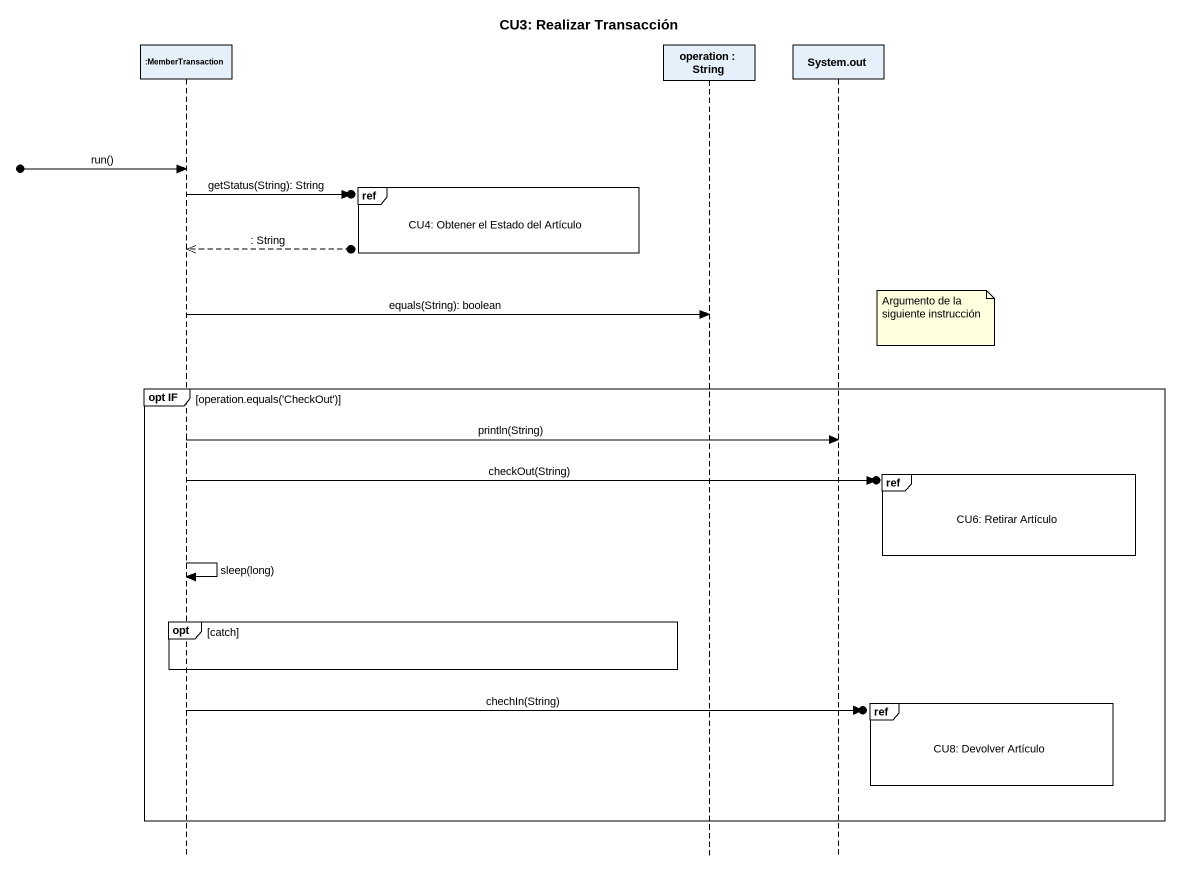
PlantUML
@startuml
title CU3: Realizar Transacción
hide footbox
participant ":MemberTransaction" as MemberTransaction
participant "operation : String" as operation
participant "System.out" as System_out

[o-> MemberTransaction : run()
ref over operation : CU4: Obtener el Estado del Artículo
MemberTransaction ->o] : getStatus(String): String
MemberTransaction <<--o] : : String
MemberTransaction -> operation : equals(String): boolean
note right of System_out : Argumento de la siguiente instrucción
group opt IF [operation.equals('CheckOut')]
  MemberTransaction -> System_out : println(String)
  ref over System_out : CU6: Retirar Artículo
  MemberTransaction ->o] : checkOut(String)
  MemberTransaction -> MemberTransaction : sleep(long)
  opt catch
  end
  ref over System_out : CU8: Devolver Artículo
  MemberTransaction ->o] : chechIn(String)
end
@enduml
